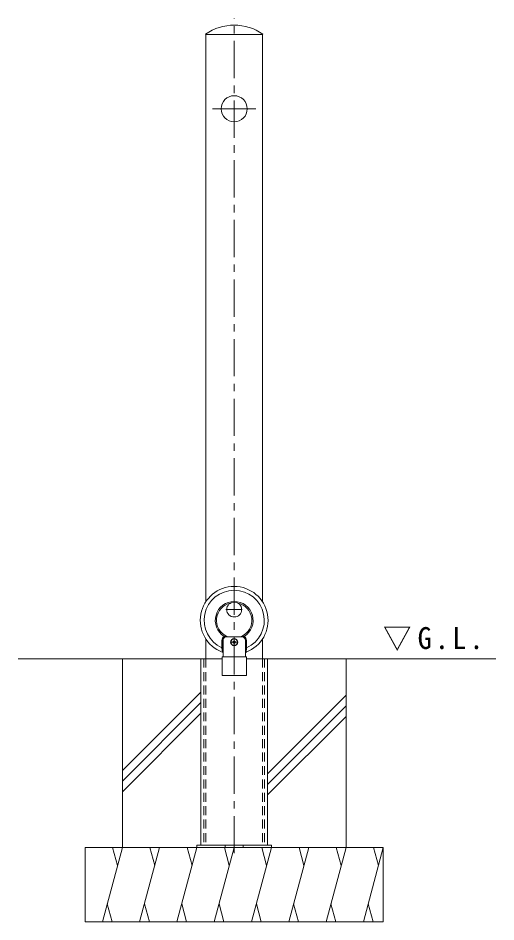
# Model space of a CAD drawing. Units: millimetres at full size, sheet at 1:10; details may follow other scales. Extents: x -1654 to 1782, y -1368 to 902.
# Drawn here: x -290 to 351, y -430 to 783 of the extents above; entities that cross this region are included whole.
import ezdxf

# ---------------------------------------------------------------- set-up
doc = ezdxf.new("R2010")
doc.units = ezdxf.units.MM
doc.header["$LTSCALE"] = 10
for name, pattern in [('CHAIN1', [8, 5, -1, 1, -1]), ('CHAIN2', [12, 9, -1, 1, -1]), ('DASHED1', [1.8, 1.2, -0.6])]:
    doc.linetypes.add(name, pattern=pattern)
for name, color, linetype, lineweight in [('C-0', 7, 'DASHED1', 9), ('C-1', 4, 'Continuous', 9), ('C-5', 7, 'Continuous', 9), ('C-6', 2, 'Continuous', 9), ('C-7', 2, 'Continuous', 9), ('C-9', 7, 'Continuous', 9), ('C-E', 6, 'Continuous', 9)]:
    doc.layers.add(name, color=color, linetype=linetype, lineweight=lineweight)
doc.styles.add('ＭＳ ゴシック', font='')
doc.styles.get('ＭＳ ゴシック').set_extended_font_data('MS Gothic')

msp = doc.modelspace()

# ---------------------------------------------------------------- linework, layer by layer
at = {"layer": 'C-0', "color": 3, "linetype": 'CHAIN1'}
msp.add_line((0.01, -337.67), (0.01, 782.98), dxfattribs=at)
at = {"layer": 'C-0', "color": 3, "linetype": 'Continuous'}
for p, q in [((-38.14, 760.86), (-38.56, 761.48)), ((38.16, 760.86), (-38.14, 760.86)), ((-38.14, -0.3), (-38.14, 760.86)), ((38.16, 760.86), (38.59, 761.48)), ((38.16, 760.86), (38.16, -0.3)), ((-38.14, -76.52), (-38.14, -49.89)), ((38.16, -49.89), (38.16, -76.52))]:
    msp.add_line(p, q, dxfattribs=at)
at = {"layer": 'C-0', "linetype": 'CHAIN2'}
for p, q in [((-29.12, 661.33), (29.12, 661.33)), ((-11.07, -10.6), (10.49, -10.6))]:
    msp.add_line(p, q, dxfattribs=at)
at = {"layer": 'C-0', "color": 4, "linetype": 'Continuous'}
for p, q in [((-13.45, -46.6), (-9.99, -46.6)), ((13.48, -46.6), (10.01, -46.6)), ((-16.49, -51.93), (-16.49, -61.92)), ((-15.49, -51.95), (-15.49, -68.41)), ((15.51, -51.95), (15.51, -68.41)), ((16.51, -51.93), (16.51, -61.92)), ((-15.89, -67.73), (-16.49, -61.92)), ((-15.89, -67.73), (-15.49, -68.41)), ((15.91, -67.73), (15.51, -68.41)), ((15.91, -67.73), (16.51, -61.92))]:
    msp.add_line(p, q, dxfattribs=at)
at = {"layer": 'C-0', "color": 2, "linetype": 'Continuous'}
for p, q in [((-44.55, -76.52), (-44.55, -326.52)), ((-44.55, -76.52), (-16.29, -76.52)), ((-16.29, -74.02), (-16.29, -99.02)), ((16.31, -76.52), (44.58, -76.52)), ((44.58, -76.52), (44.58, -326.52)), ((16.31, -99.02), (-16.29, -99.02)), ((-11.99, -326.52), (-11.99, -329.72)), ((12.01, -326.52), (12.01, -329.72)), ((50.01, -326.52), (50.01, -329.72))]:
    msp.add_line(p, q, dxfattribs=at)
at = {"layer": 'C-0', "color": 2}
for p, q in [((-40.54, -76.52), (-40.54, -326.52)), ((40.56, -76.52), (40.56, -326.52))]:
    msp.add_line(p, q, dxfattribs=at)
at = {"layer": 'C-0', "color": 2, "linetype": 'Continuous'}
for points in [[(-16.29, -74.02), (16.31, -74.02), (16.31, -99.02)], [(50.01, -326.52), (-49.99, -326.52), (-49.99, -329.72)]]:
    msp.add_lwpolyline(points, dxfattribs=at)
at = {"layer": 'C-0', "color": 4, "linetype": 'Continuous'}
msp.add_circle((0.01, -10.6), 10, dxfattribs=at)
at = {"layer": 'C-0', "color": 3, "linetype": 'Continuous'}
msp.add_arc((0.01, 705.48), 68, 55.43953, 124.56042, dxfattribs=at)
at = {"layer": 'C-0', "color": 4, "linetype": 'Continuous'}
for centre, radius, start, end in [((0.01, -25.1), 45.5, 290.45371, 249.40489), ((0.01, -25.1), 40.35, 294.13713, 245.86287), ((0.01, -25.1), 25.37, 302.06008, 237.93992), ((0.01, -25.1), 23.71, 102.06111, 245.05391), ((0.01, -25.1), 23.71, 294.94609, 77.93889), ((-9.99, -52.1), 6.5, 122.1988, 178.53222), ((-9.99, -52.1), 5.5, 90, 178.4044), ((10.01, -52.1), 5.5, 1.5956, 90), ((10.01, -52.1), 6.5, 1.46778, 57.8012), ((0.01, -25.1), 45.5, 249.40489, 249.54629)]:
    msp.add_arc(centre, radius, start, end, dxfattribs=at)
at = {"layer": 'C-1', "color": 3, "linetype": 'DASHED1'}
for p, q in [((-38.14, -76.52), (-38.14, -326.52)), ((38.16, -76.52), (38.16, -326.52))]:
    msp.add_line(p, q, dxfattribs=at)
at = {"layer": 'C-1', "color": 3}
msp.add_circle((0, 661.33), 17.5, dxfattribs=at)
at = {"layer": 'C-6'}
for p, q in [((10.01, -47), (-9.99, -47)), ((-14.99, -74.02), (-14.99, -52)), ((15.01, -52), (15.01, -74.02))]:
    msp.add_line(p, q, dxfattribs=at)
at = {"layer": 'C-6', "linetype": 'CHAIN2'}
msp.add_line((4.55, -54.3), (-4.52, -54.3), dxfattribs=at)
at = {"layer": 'C-6'}
for centre, start, end in [((-9.99, -52), 90, 180), ((10.01, -52), 0, 90)]:
    msp.add_arc(centre, 5, start, end, dxfattribs=at)
at = {"layer": 'C-7'}
for p, q in [((0.01, -52.57), (-1.49, -53.43)), ((1.51, -53.43), (0.01, -52.57)), ((1.51, -55.17), (0.01, -56.03)), ((1.51, -55.17), (1.51, -53.43))]:
    msp.add_line(p, q, dxfattribs=at)
msp.add_lwpolyline([(0.01, -56.03), (-1.49, -55.17), (-1.49, -53.43)], dxfattribs=at)
for radius in [4.75, 4.25]:
    msp.add_circle((0.01, -54.3), radius, dxfattribs=at)
at = {"layer": 'C-9'}
for p, q in [((-14.99, -52.1), (-14.99, -68.96)), ((15.01, -52.1), (15.01, -68.96))]:
    msp.add_line(p, q, dxfattribs=at)
at = {"layer": 'C-E'}
for p, q in [((-44.56, -76.52), (-289.83, -76.52)), ((-150, -329.72), (-150, -76.52)), ((44.56, -76.52), (351.02, -76.52)), ((150, -329.72), (150, -76.52)), ((-44.56, -121.28), (-150, -226.72)), ((150, -125.6), (44.56, -231.03)), ((-44.56, -135.42), (-150, -240.86)), ((150, -139.74), (44.56, -245.17)), ((-44.56, -149.56), (-150, -255)), ((150, -153.88), (44.56, -259.32)), ((-200, -329.72), (200, -329.72)), ((-200, -429.72), (-200, -329.72)), ((-150, -329.72), (-176.79, -429.72)), ((-163.05, -329.72), (-156.52, -354.07)), ((-100, -329.72), (-126.79, -429.72)), ((-113.05, -329.72), (-106.52, -354.07)), ((-50, -329.72), (-76.79, -429.72)), ((-63.05, -329.72), (-56.52, -354.07)), ((0, -329.72), (-26.79, -429.72)), ((-13.05, -329.72), (-6.52, -354.07)), ((50, -329.72), (23.21, -429.72)), ((36.95, -329.72), (43.48, -354.07)), ((100, -329.72), (73.21, -429.72)), ((86.95, -329.72), (93.48, -354.07)), ((150, -329.72), (123.21, -429.72)), ((136.95, -329.72), (143.48, -354.07)), ((200, -329.72), (173.21, -429.72)), ((186.95, -329.72), (193.48, -354.07)), ((200, -429.72), (200, -329.72)), ((-163.75, -429.72), (-170.27, -405.37)), ((-113.75, -429.72), (-120.27, -405.37)), ((-63.75, -429.72), (-70.27, -405.37)), ((-13.75, -429.72), (-20.27, -405.37)), ((36.25, -429.72), (29.73, -405.37)), ((86.25, -429.72), (79.73, -405.37)), ((136.25, -429.72), (129.73, -405.37)), ((186.25, -429.72), (179.73, -405.37)), ((-200, -429.72), (200, -429.72))]:
    msp.add_line(p, q, dxfattribs=at)

# ---------------------------------------------------------------- texts
at = {"layer": 'C-5', "color": 2, "insert": (199.63, -66.15), "char_height": 29.33, "attachment_point": 7, "style": 'ＭＳ ゴシック'}
msp.add_mtext('\\T1.22;\\W0.95;▽G.L.', dxfattribs=at)

doc.saveas('drawing.dxf')
